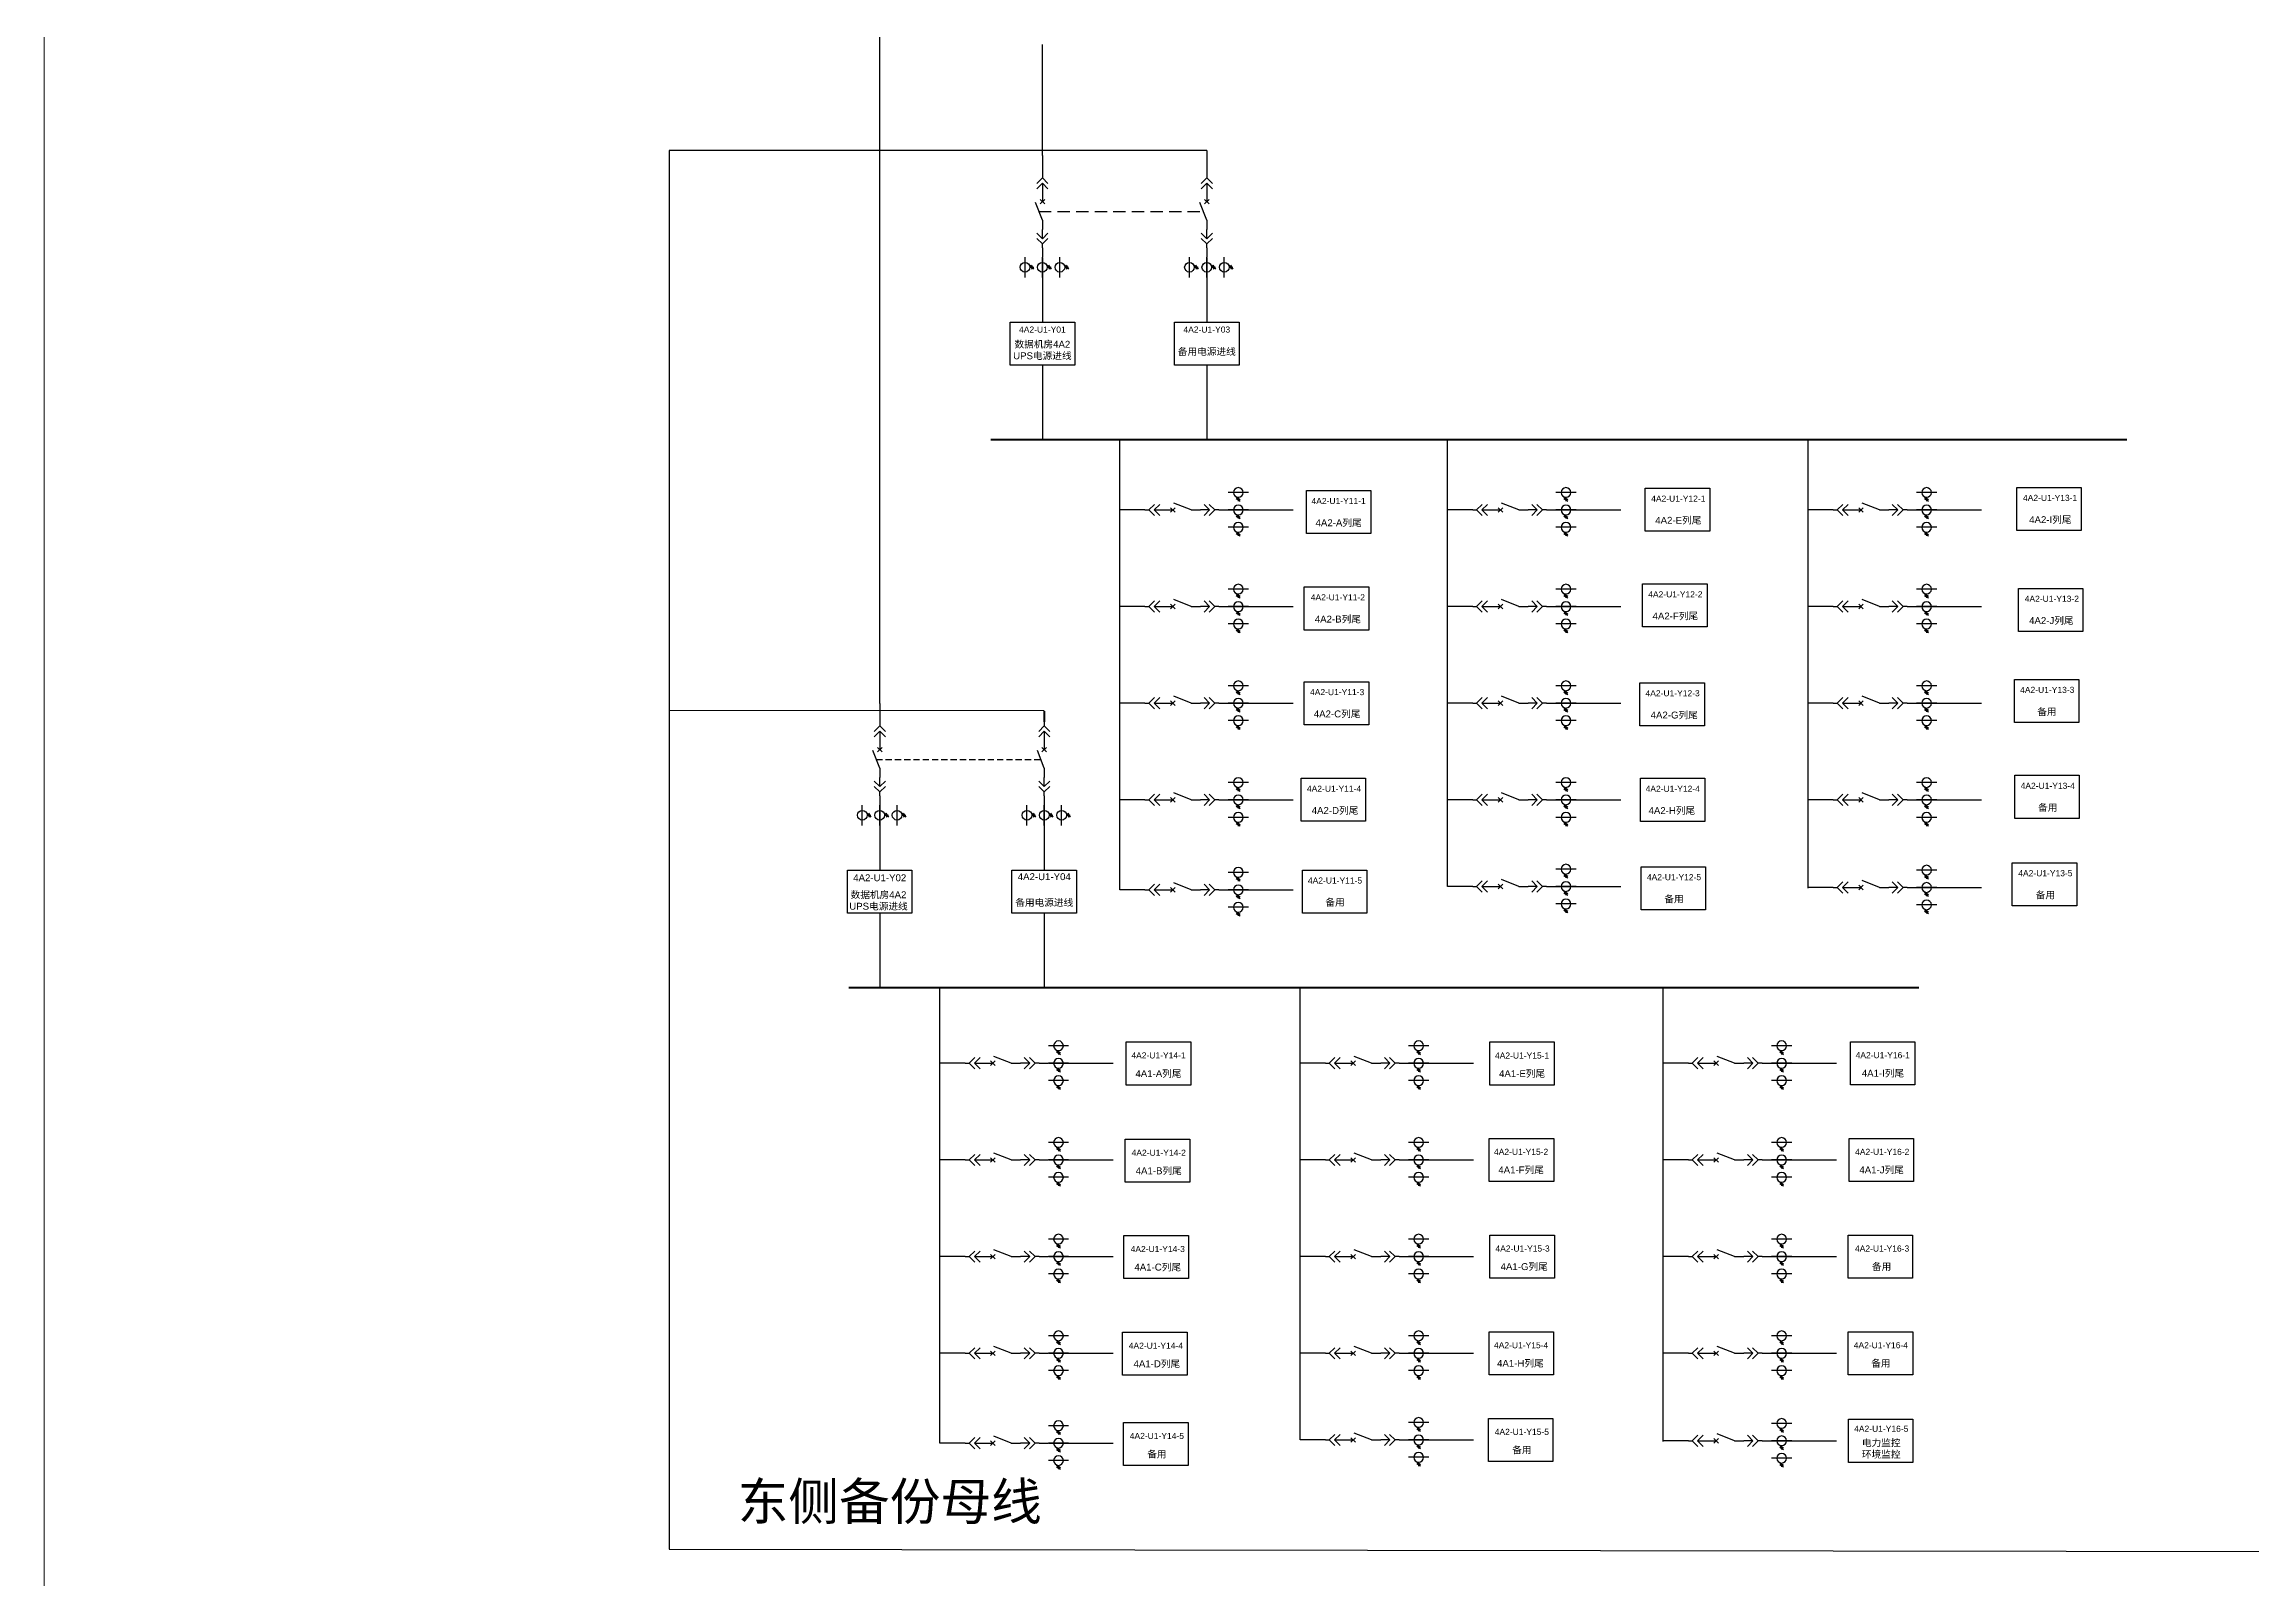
# Model space of a CAD drawing. Header units: millimetres. Extents: x 32 to 388, y 15 to 386.
# Drawn here: x 32.1 to 210.3, y 110.9 to 234.8 of the extents above; entities that cross this region are included whole.
import ezdxf

# ---------------------------------------------------------------- set-up
doc = ezdxf.new("R2010")
doc.units = ezdxf.units.MM
doc.linetypes.add('DASHED', pattern=[0.75, 0.5, -0.25])
doc.linetypes.add('HIDDEN', pattern=[0.375, 0.25, -0.125])
doc.styles.get("Standard").update_dxf_attribs({"font": 'arial.ttf'})

# ---------------------------------------------------------------- blocks, each defined once
blk = doc.blocks.new('DYDQAA05')
at = {"color": 0}
blk.add_lwpolyline([(0, 0), (0, -7)], dxfattribs=at)
blk = doc.blocks.new('DYDQAA03')
at = {"color": 0}
for points in [[(0, 0), (0, -1.5)], [(-2.12, -3.62), (0, -1.5)], [(-2.12, -5.62), (0, -3.5)], [(2.12, -3.62), (0, -1.5)], [(2.12, -5.62), (0, -3.5)], [(0, -3.5), (0, -7)]]:
    blk.add_lwpolyline(points, dxfattribs=at)
blk = doc.blocks.new('DYDQAA09')
at = {"color": 0}
blk.add_lwpolyline([(0, 0), (0, -3.5)], dxfattribs=at)
blk.add_lwpolyline([(0, 0), (0, -3.5)], dxfattribs=at)
blk.add_lwpolyline([(0, 0), (0, -3.5)], dxfattribs=at)
blk.add_lwpolyline([(0, 0), (0, -3.5)], dxfattribs=at)
blk.add_lwpolyline([(0, 0), (0, -3.5)], dxfattribs=at)
blk.add_lwpolyline([(0, 0), (0, -3.5)], dxfattribs=at)
blk.add_lwpolyline([(0, 0), (0, -3.5)], dxfattribs=at)
blk.add_lwpolyline([(0, 0), (0, -3.5)], dxfattribs=at)
blk.add_lwpolyline([(0, 0), (0, -3.5)], dxfattribs=at)
blk = doc.blocks.new('DYDQ0201')
at = {"color": 0}
for points in [[(0.86, -0.86), (-0.86, 0.86)], [(-0.86, -0.86), (0.86, 0.86)], [(0, -7), (-2.61, -0.37)]]:
    blk.add_lwpolyline(points, dxfattribs=at)
blk = doc.blocks.new('DYDQAA04')
at = {"color": 0}
for points in [[(0, -3.5), (0, 0)], [(-2.12, -1.38), (0, -3.5)], [(-2.12, -3.38), (0, -5.5)], [(2.12, -1.38), (0, -3.5)], [(2.12, -3.38), (0, -5.5)], [(0, -7), (0, -5.5)]]:
    blk.add_lwpolyline(points, dxfattribs=at)
blk = doc.blocks.new('A$C03DD39B5')
for p, q in [((417, 475), (283, 392)), ((417, 422), (283, 339)), ((350, 333), (350, 467))]:
    blk.add_line(p, q)
blk.add_lwpolyline([(700, 167), (0, 167)])
blk.add_circle((350, 167), 167)

msp = doc.modelspace()

# ---------------------------------------------------------------- linework, layer by layer
for p, q in [((99.5, 181.57, 1312.9), (99.5, 240.62, 2483.89)), ((112.63, 225.77, 1457.28), (112.63, 234.73, 2840.56)), ((112.63, 217.53, 3658.51), (112.63, 215.89, 3658.51)), ((112.63, 215.89, 3658.51), (112.63, 212.33, 3658.51)), ((112.63, 208.85, 3658.51), (112.63, 202.87, 4130.06)), ((118.88, 189.39, 2262.85), (118.88, 202.87, 4130.06)), ((145.33, 189.39, 2262.85), (145.33, 202.87, 4130.06)), ((174.44, 189.39, 2262.85), (174.44, 202.87, 4130.06)), ((120.91, 197.18, 879.57), (118.88, 197.18, 1571.21)), ((127.66, 197.18, 3080.79), (129.3, 197.18, 3080.79)), ((129.3, 197.18, 3080.79), (132.87, 197.18, 3080.79)), ((147.36, 197.18, 879.57), (145.33, 197.18, 1571.21)), ((154.11, 197.18, 3080.79), (155.75, 197.18, 3080.79)), ((155.75, 197.18, 3080.79), (159.32, 197.18, 3080.79)), ((176.47, 197.18, 879.57), (174.44, 197.18, 1571.21)), ((183.22, 197.18, 3080.79), (184.86, 197.18, 3080.79)), ((184.86, 197.18, 3080.79), (188.43, 197.18, 3080.79)), ((120.91, 189.39, 2262.85), (118.88, 189.39, 2262.85)), ((118.88, 181.59, 2954.49), (118.88, 189.39, 2262.85)), ((127.66, 189.39, 4464.07), (129.3, 189.39, 4464.07)), ((129.3, 189.39, 4464.07), (132.87, 189.39, 4464.07)), ((147.36, 189.39, 2262.85), (145.33, 189.39, 2262.85)), ((145.33, 181.59, 2954.49), (145.33, 189.39, 2262.85)), ((154.11, 189.39, 4464.07), (155.75, 189.39, 4464.07)), ((155.75, 189.39, 4464.07), (159.32, 189.39, 4464.07)), ((176.47, 189.39, 2262.85), (174.44, 189.39, 2262.85)), ((174.44, 181.59, 2954.49), (174.44, 189.39, 2262.85)), ((183.22, 189.39, 4464.07), (184.86, 189.39, 4464.07)), ((184.86, 189.39, 4464.07), (188.43, 189.39, 4464.07)), ((120.91, 181.59, 2954.49), (118.88, 181.59, 2954.49)), ((118.88, 166.53, 3646.13), (118.88, 181.59, 2954.49)), ((127.66, 181.59, 5155.71), (129.3, 181.59, 5155.71)), ((129.3, 181.59, 5155.71), (132.87, 181.59, 5155.71)), ((147.36, 181.59, 2954.49), (145.33, 181.59, 2954.49)), ((145.33, 166.81, 3646.13), (145.33, 181.59, 2954.49)), ((154.11, 181.59, 5155.71), (155.75, 181.59, 5155.71)), ((155.75, 181.59, 5155.71), (159.32, 181.59, 5155.71)), ((176.47, 181.59, 2954.49), (174.44, 181.59, 2954.49)), ((174.44, 166.66, 3646.13), (174.44, 181.59, 2954.49)), ((183.22, 181.59, 5155.71), (184.86, 181.59, 5155.71)), ((184.86, 181.59, 5155.71), (188.43, 181.59, 5155.71)), ((99.5, 173.33, 3514.12), (99.5, 171.69, 3514.12)), ((120.91, 173.79, 3646.13), (118.88, 173.79, 3646.13)), ((127.66, 173.79, 5847.35), (129.3, 173.79, 5847.35)), ((129.3, 173.79, 5847.35), (132.87, 173.79, 5847.35)), ((147.36, 173.79, 3646.13), (145.33, 173.79, 3646.13)), ((154.11, 173.79, 5847.35), (155.75, 173.79, 5847.35)), ((155.75, 173.79, 5847.35), (159.32, 173.79, 5847.35)), ((176.47, 173.79, 3646.13), (174.44, 173.79, 3646.13)), ((183.22, 173.79, 5847.35), (184.86, 173.79, 5847.35)), ((184.86, 173.79, 5847.35), (188.43, 173.79, 5847.35)), ((99.5, 171.69, 3514.12), (99.5, 168.12, 3514.12)), ((120.91, 166.53, 3646.13), (118.88, 166.53, 3646.13)), ((127.66, 166.53, 5847.35), (129.3, 166.53, 5847.35)), ((129.3, 166.53, 5847.35), (132.87, 166.53, 5847.35)), ((147.36, 166.8, 3646.13), (145.33, 166.8, 3646.13)), ((154.11, 166.8, 5847.35), (155.75, 166.8, 5847.35)), ((155.75, 166.8, 5847.35), (159.32, 166.8, 5847.35)), ((176.47, 166.72, 3646.13), (174.44, 166.72, 3646.13)), ((183.22, 166.72, 5847.35), (184.86, 166.72, 5847.35)), ((184.86, 166.72, 5847.35), (188.43, 166.72, 5847.35)), ((99.5, 164.64, 3514.12), (99.5, 158.66, 3985.67)), ((104.36, 144.74, 2594.52), (104.36, 158.66, 3985.67)), ((133.44, 144.74, 2594.52), (133.44, 158.66, 3985.67)), ((162.74, 144.74, 2594.52), (162.74, 158.66, 3985.67)), ((106.4, 152.54, 1211.24), (104.36, 152.54, 1902.88)), ((113.15, 152.54, 3412.46), (114.79, 152.54, 3412.46)), ((114.79, 152.54, 3412.46), (118.35, 152.54, 3412.46)), ((135.47, 152.54, 1211.24), (133.44, 152.54, 1902.88)), ((142.22, 152.54, 3412.46), (143.86, 152.54, 3412.46)), ((143.86, 152.54, 3412.46), (147.43, 152.54, 3412.46)), ((164.77, 152.54, 1211.24), (162.74, 152.54, 1902.88)), ((171.52, 152.54, 3412.46), (173.16, 152.54, 3412.46)), ((173.16, 152.54, 3412.46), (176.73, 152.54, 3412.46)), ((106.4, 144.74, 2594.52), (104.36, 144.74, 2594.52)), ((104.36, 136.94, 3286.16), (104.36, 144.74, 2594.52)), ((113.15, 144.74, 4795.74), (114.79, 144.74, 4795.74)), ((114.79, 144.74, 4795.74), (118.35, 144.74, 4795.74)), ((135.47, 144.74, 2594.52), (133.44, 144.74, 2594.52)), ((133.44, 136.94, 3286.16), (133.44, 144.74, 2594.52)), ((142.22, 144.74, 4795.74), (143.86, 144.74, 4795.74)), ((143.86, 144.74, 4795.74), (147.43, 144.74, 4795.74)), ((164.77, 144.74, 2594.52), (162.74, 144.74, 2594.52)), ((162.74, 136.94, 3286.16), (162.74, 144.74, 2594.52)), ((171.52, 144.74, 4795.74), (173.16, 144.74, 4795.74)), ((173.16, 144.74, 4795.74), (176.73, 144.74, 4795.74)), ((106.4, 136.94, 3286.16), (104.36, 136.94, 3286.16)), ((104.36, 121.89, 3977.8), (104.36, 136.94, 3286.16)), ((113.15, 136.94, 5487.38), (114.79, 136.94, 5487.38)), ((114.79, 136.94, 5487.38), (118.35, 136.94, 5487.38)), ((135.47, 136.94, 3286.16), (133.44, 136.94, 3286.16)), ((133.44, 122.17, 3977.8), (133.44, 136.94, 3286.16)), ((142.22, 136.94, 5487.38), (143.86, 136.94, 5487.38)), ((143.86, 136.94, 5487.38), (147.43, 136.94, 5487.38)), ((164.77, 136.94, 3286.16), (162.74, 136.94, 3286.16)), ((162.74, 122.02, 3977.8), (162.74, 136.94, 3286.16)), ((171.52, 136.94, 5487.38), (173.16, 136.94, 5487.38)), ((173.16, 136.94, 5487.38), (176.73, 136.94, 5487.38)), ((106.4, 129.14, 3977.8), (104.36, 129.14, 3977.8)), ((113.15, 129.14, 6179.02), (114.79, 129.14, 6179.02)), ((114.79, 129.14, 6179.02), (118.35, 129.14, 6179.02)), ((135.47, 129.14, 3977.8), (133.44, 129.14, 3977.8)), ((142.22, 129.14, 6179.02), (143.86, 129.14, 6179.02)), ((143.86, 129.14, 6179.02), (147.43, 129.14, 6179.02)), ((164.77, 129.14, 3977.8), (162.74, 129.14, 3977.8)), ((171.52, 129.14, 6179.02), (173.16, 129.14, 6179.02)), ((173.16, 129.14, 6179.02), (176.73, 129.14, 6179.02)), ((106.4, 121.89, 3977.8), (104.36, 121.89, 3977.8)), ((113.15, 121.89, 6179.02), (114.79, 121.89, 6179.02)), ((114.79, 121.89, 6179.02), (118.35, 121.89, 6179.02)), ((135.47, 122.15, 3977.8), (133.44, 122.15, 3977.8)), ((142.22, 122.15, 6179.02), (143.86, 122.15, 6179.02)), ((143.86, 122.15, 6179.02), (147.43, 122.15, 6179.02)), ((164.77, 122.08, 3977.8), (162.74, 122.08, 3977.8)), ((171.52, 122.08, 6179.02), (173.16, 122.08, 6179.02)), ((173.16, 122.08, 6179.02), (176.73, 122.08, 6179.02))]:
    msp.add_line(p, q)
at = {"color": 3, "lineweight": 30}
for p, q in [((125.9, 226.17, 11256.94), (82.51, 226.17, 11256.94)), ((82.51, 226.17, 11256.94), (82.51, 113.33, 9417.85)), ((112.78, 180.96, 11469.23), (82.51, 181.01, 10520.79)), ((82.51, 113.33, 9417.85), (215.92, 113.14, 7815.88))]:
    msp.add_line(p, q, dxfattribs=at)
at = {"color": 5}
for p, q in [((125.9, 226.17, -587.18), (125.9, 224.28, 1457.28)), ((125.9, 217.53, 3658.51), (125.9, 215.89, 3658.51)), ((125.9, 215.89, 3658.51), (125.9, 212.33, 3658.51)), ((125.9, 208.85, 3658.51), (125.9, 202.87, 4130.06)), ((112.78, 173.33, 5118.52), (112.78, 171.69, 5118.52)), ((112.78, 171.69, 5118.52), (112.78, 168.12, 5118.52)), ((112.78, 164.64, 5118.52), (112.78, 158.66, 5590.06))]:
    msp.add_line(p, q, dxfattribs=at)
at = {"linetype": 'DASHED', "ltscale": 2}
msp.add_line((112.35, 221.26, 1457.28), (125.64, 221.26, 1457.28), dxfattribs=at)
at = {"color": 1, "lineweight": 40}
for p, q in [((108.48, 202.87, 4130.06), (200.16, 202.87, 4130.06)), ((97, 158.66, 3985.67), (183.37, 158.66, 3985.67))]:
    msp.add_line(p, q, dxfattribs=at)
at = {"color": 5, "lineweight": 40}
msp.add_line((112.78, 180.95, 181.19), (112.78, 180.08, 2917.29), dxfattribs=at)
at = {"linetype": 'HIDDEN', "ltscale": 2}
msp.add_line((99.22, 177.05, 2917.29), (112.5, 177.05, 2917.29), dxfattribs=at)
at = {"color": 1, "lineweight": 13, "ltscale": 0.001071}
msp.add_lwpolyline([(32.05, 385.72), (388.45, 385.72), (388.45, 15.35), (32.05, 15.35)], close=True, dxfattribs=at)
for points, elevation in [([(110.03, 212.33), (115.24, 212.33), (115.24, 208.85), (110.03, 208.85)], 3658.51), ([(133.94, 198.74), (139.15, 198.74), (139.15, 195.27), (133.94, 195.27)], 4916.51), ([(161.29, 198.94), (166.5, 198.94), (166.5, 195.46), (161.29, 195.46)], 2954.49), ([(191.28, 198.99), (196.49, 198.99), (196.49, 195.52), (191.28, 195.52)], 2954.49), ([(133.76, 190.97), (138.97, 190.97), (138.97, 187.49), (133.76, 187.49)], 4916.51), ([(161.07, 191.22), (166.28, 191.22), (166.28, 187.74), (161.07, 187.74)], 2954.49), ([(191.41, 190.85), (196.62, 190.85), (196.62, 187.38), (191.41, 187.38)], 2954.49), ([(133.77, 183.32), (138.98, 183.32), (138.98, 179.84), (133.77, 179.84)], 2954.49), ([(160.85, 183.23), (166.06, 183.23), (166.06, 179.76), (160.85, 179.76)], 2954.49), ([(191.09, 183.51), (196.3, 183.51), (196.3, 180.03), (191.09, 180.03)], 2954.49), ([(133.51, 175.53), (138.72, 175.53), (138.72, 172.06), (133.51, 172.06)], 2954.49), ([(160.9, 175.53), (166.11, 175.53), (166.11, 172.05), (160.9, 172.05)], 4916.51), ([(191.11, 175.77), (196.32, 175.77), (196.32, 172.29), (191.11, 172.29)], 2954.49), ([(96.89, 168.12), (102.1, 168.12), (102.1, 164.64), (96.89, 164.64)], 3514.12), ([(133.62, 168.12), (138.83, 168.12), (138.83, 164.65), (133.62, 164.65)], 2954.49), ([(160.95, 168.4), (166.16, 168.4), (166.16, 164.92), (160.95, 164.92)], 2954.49), ([(190.91, 168.72), (196.12, 168.72), (196.12, 165.24), (190.91, 165.24)], 2954.49), ([(119.39, 154.26), (124.6, 154.26), (124.6, 150.78), (119.39, 150.78)], 3166.78), ([(148.74, 154.26), (153.95, 154.26), (153.95, 150.78), (148.74, 150.78)], 3166.78), ([(177.85, 154.28), (183.06, 154.28), (183.06, 150.8), (177.85, 150.8)], 3412.46), ([(119.32, 146.42), (124.53, 146.42), (124.53, 142.94), (119.32, 142.94)], 3166.78), ([(148.69, 146.48), (153.9, 146.48), (153.9, 143.01), (148.69, 143.01)], 4795.74), ([(177.74, 146.48), (182.95, 146.48), (182.95, 143.01), (177.74, 143.01)], 4795.74), ([(119.21, 138.65), (124.42, 138.65), (124.42, 135.17), (119.21, 135.17)], 3166.78), ([(148.75, 138.68), (153.96, 138.68), (153.96, 135.21), (148.75, 135.21)], 5487.38), ([(177.66, 138.68), (182.87, 138.68), (182.87, 135.21), (177.66, 135.21)], 5487.38), ([(119.1, 130.84), (124.31, 130.84), (124.31, 127.37), (119.1, 127.37)], 3166.78), ([(148.68, 130.88), (153.89, 130.88), (153.89, 127.41), (148.68, 127.41)], 6179.02), ([(177.67, 130.88), (182.88, 130.88), (182.88, 127.41), (177.67, 127.41)], 6179.02), ([(119.18, 123.56), (124.39, 123.56), (124.39, 120.08), (119.18, 120.08)], 3166.78), ([(148.63, 123.89), (153.84, 123.89), (153.84, 120.42), (148.63, 120.42)], 6179.02), ([(177.69, 123.82), (182.89, 123.82), (182.89, 120.34), (177.69, 120.34)], 6179.02)]:
    msp.add_lwpolyline(points, close=True, dxfattribs=dict(elevation=elevation))
at = {"color": 5}
for points, elevation in [([(123.3, 212.33), (128.51, 212.33), (128.51, 208.85), (123.3, 208.85)], 3658.51), ([(110.17, 168.12), (115.38, 168.12), (115.38, 164.64), (110.17, 164.64)], 5118.52)]:
    msp.add_lwpolyline(points, close=True, dxfattribs=dict(at, elevation=elevation))

# ---------------------------------------------------------------- block references
at = {"xscale": 0.2128962921302706, "yscale": 0.2128962921302706, "zscale": 0.2128962921302706}
for name, p in [('DYDQAA05', (112.63, 225.77, 1457.28)), ('DYDQAA03', (112.63, 224.28, 1457.28)), ('DYDQAA09', (112.63, 222.79, 1457.28)), ('DYDQ0201', (112.63, 222.05, 1457.28)), ('DYDQAA04', (112.63, 219.81, 1457.28)), ('DYDQAA09', (112.63, 220.56, 1457.28)), ('DYDQAA09', (112.63, 218.32, 1457.28)), ('DYDQAA03', (99.5, 180.08, 1312.9)), ('DYDQAA05', (99.5, 181.57, 1312.9)), ('DYDQAA09', (99.5, 178.58, 1312.9)), ('DYDQ0201', (99.5, 177.84, 1312.9)), ('DYDQAA04', (99.5, 175.6, 1312.9)), ('DYDQAA09', (99.5, 176.35, 1312.9)), ('DYDQAA09', (99.5, 174.11, 1312.9))]:
    msp.add_blockref(name, p, dxfattribs=at)
at = {"color": 5, "xscale": 0.2128962921302706, "yscale": 0.2128962921302706, "zscale": 0.2128962921302706}
for name, p in [('DYDQAA03', (125.9, 224.28, 1457.28)), ('DYDQAA09', (125.9, 222.79, 1457.28)), ('DYDQ0201', (125.9, 222.05, 1457.28)), ('DYDQAA04', (125.9, 219.81, 1457.28)), ('DYDQAA09', (125.9, 220.56, 1457.28)), ('DYDQAA09', (125.9, 218.32, 1457.28)), ('DYDQAA03', (112.78, 180.08, 2917.29)), ('DYDQAA09', (112.78, 178.58, 2917.29)), ('DYDQ0201', (112.78, 177.84, 2917.29)), ('DYDQAA04', (112.78, 175.6, 2917.29)), ('DYDQAA09', (112.78, 176.35, 2917.29)), ('DYDQAA09', (112.78, 174.11, 2917.29))]:
    msp.add_blockref(name, p, dxfattribs=at)
at = {"linetype": 'Continuous', "yscale": 0.00233888397733859, "zscale": 0.00233888397733859}
for p, xscale, rotation in [((110.84, 217.58, 3658.51), 0.00233888397733859, 270), ((112.24, 217.58, 3658.51), 0.00233888397733859, 270), ((113.65, 217.58, 3658.51), 0.00233888397733859, 270), ((127.62, 198.98, 3080.79), -0.00233888397733859, 180), ((154.07, 198.98, 3080.79), -0.00233888397733859, 180), ((183.18, 198.98, 3080.79), -0.00233888397733859, 180), ((127.62, 197.57, 3080.79), -0.00233888397733859, 180), ((127.62, 196.17, 3080.79), -0.00233888397733859, 180), ((154.07, 197.57, 3080.79), -0.00233888397733859, 180), ((154.07, 196.17, 3080.79), -0.00233888397733859, 180), ((183.18, 197.57, 3080.79), -0.00233888397733859, 180), ((183.18, 196.17, 3080.79), -0.00233888397733859, 180), ((127.62, 191.18, 4464.07), -0.00233888397733859, 180), ((154.07, 191.18, 4464.07), -0.00233888397733859, 180), ((183.18, 191.18, 4464.07), -0.00233888397733859, 180), ((127.62, 189.77, 4464.07), -0.00233888397733859, 180), ((154.07, 189.77, 4464.07), -0.00233888397733859, 180), ((183.18, 189.77, 4464.07), -0.00233888397733859, 180), ((127.62, 188.37, 4464.07), -0.00233888397733859, 180), ((154.07, 188.37, 4464.07), -0.00233888397733859, 180), ((183.18, 188.37, 4464.07), -0.00233888397733859, 180), ((127.62, 183.38, 5155.71), -0.00233888397733859, 180), ((127.62, 181.98, 5155.71), -0.00233888397733859, 180), ((154.07, 183.38, 5155.71), -0.00233888397733859, 180), ((154.07, 181.98, 5155.71), -0.00233888397733859, 180), ((183.18, 183.38, 5155.71), -0.00233888397733859, 180), ((183.18, 181.98, 5155.71), -0.00233888397733859, 180), ((127.62, 180.57, 5155.71), -0.00233888397733859, 180), ((154.07, 180.57, 5155.71), -0.00233888397733859, 180), ((183.18, 180.57, 5155.71), -0.00233888397733859, 180), ((127.62, 175.58, 5847.35), -0.00233888397733859, 180), ((154.07, 175.58, 5847.35), -0.00233888397733859, 180), ((183.18, 175.58, 5847.35), -0.00233888397733859, 180), ((97.7, 173.37, 3514.12), 0.00233888397733859, 270), ((99.11, 173.37, 3514.12), 0.00233888397733859, 270), ((100.51, 173.37, 3514.12), 0.00233888397733859, 270), ((127.62, 174.18, 5847.35), -0.00233888397733859, 180), ((154.07, 174.18, 5847.35), -0.00233888397733859, 180), ((183.18, 174.18, 5847.35), -0.00233888397733859, 180), ((127.62, 172.77, 5847.35), -0.00233888397733859, 180), ((154.07, 172.77, 5847.35), -0.00233888397733859, 180), ((183.18, 172.77, 5847.35), -0.00233888397733859, 180), ((127.62, 168.33, 5847.35), -0.00233888397733859, 180), ((154.07, 168.59, 5847.35), -0.00233888397733859, 180), ((183.18, 168.51, 5847.35), -0.00233888397733859, 180), ((127.62, 166.92, 5847.35), -0.00233888397733859, 180), ((154.07, 167.19, 5847.35), -0.00233888397733859, 180), ((154.07, 165.78, 5847.35), -0.00233888397733859, 180), ((183.18, 167.11, 5847.35), -0.00233888397733859, 180), ((127.62, 165.52, 5847.35), -0.00233888397733859, 180), ((183.18, 165.71, 5847.35), -0.00233888397733859, 180), ((113.11, 154.34, 3412.46), -0.00233888397733859, 180), ((142.18, 154.34, 3412.46), -0.00233888397733859, 180), ((171.48, 154.34, 3412.46), -0.00233888397733859, 180), ((113.11, 152.93, 3412.46), -0.00233888397733859, 180), ((113.11, 151.53, 3412.46), -0.00233888397733859, 180), ((142.18, 152.93, 3412.46), -0.00233888397733859, 180), ((142.18, 151.53, 3412.46), -0.00233888397733859, 180), ((171.48, 152.93, 3412.46), -0.00233888397733859, 180), ((171.48, 151.53, 3412.46), -0.00233888397733859, 180), ((113.11, 146.54, 4795.74), -0.00233888397733859, 180), ((142.18, 146.54, 4795.74), -0.00233888397733859, 180), ((171.48, 146.54, 4795.74), -0.00233888397733859, 180), ((113.11, 145.13, 4795.74), -0.00233888397733859, 180), ((142.18, 145.13, 4795.74), -0.00233888397733859, 180), ((171.48, 145.13, 4795.74), -0.00233888397733859, 180), ((113.11, 143.73, 4795.74), -0.00233888397733859, 180), ((142.18, 143.73, 4795.74), -0.00233888397733859, 180), ((171.48, 143.73, 4795.74), -0.00233888397733859, 180), ((113.11, 138.74, 5487.38), -0.00233888397733859, 180), ((113.11, 137.33, 5487.38), -0.00233888397733859, 180), ((142.18, 138.74, 5487.38), -0.00233888397733859, 180), ((142.18, 137.33, 5487.38), -0.00233888397733859, 180), ((171.48, 138.74, 5487.38), -0.00233888397733859, 180), ((171.48, 137.33, 5487.38), -0.00233888397733859, 180), ((113.11, 135.93, 5487.38), -0.00233888397733859, 180), ((142.18, 135.93, 5487.38), -0.00233888397733859, 180), ((171.48, 135.93, 5487.38), -0.00233888397733859, 180), ((113.11, 130.94, 6179.02), -0.00233888397733859, 180), ((142.18, 130.94, 6179.02), -0.00233888397733859, 180), ((171.48, 130.94, 6179.02), -0.00233888397733859, 180), ((113.11, 129.53, 6179.02), -0.00233888397733859, 180), ((142.18, 129.53, 6179.02), -0.00233888397733859, 180), ((171.48, 129.53, 6179.02), -0.00233888397733859, 180), ((113.11, 128.13, 6179.02), -0.00233888397733859, 180), ((142.18, 128.13, 6179.02), -0.00233888397733859, 180), ((171.48, 128.13, 6179.02), -0.00233888397733859, 180), ((113.11, 123.69, 6179.02), -0.00233888397733859, 180), ((142.18, 123.95, 6179.02), -0.00233888397733859, 180), ((171.48, 123.87, 6179.02), -0.00233888397733859, 180), ((113.11, 122.28, 6179.02), -0.00233888397733859, 180), ((142.18, 122.54, 6179.02), -0.00233888397733859, 180), ((171.48, 122.47, 6179.02), -0.00233888397733859, 180), ((113.11, 120.88, 6179.02), -0.00233888397733859, 180), ((142.18, 121.14, 6179.02), -0.00233888397733859, 180), ((171.48, 121.07, 6179.02), -0.00233888397733859, 180)]:
    msp.add_blockref('A$C03DD39B5', p, dxfattribs=dict(at, xscale=xscale, rotation=rotation))
at = {"color": 5, "linetype": 'Continuous', "xscale": 0.00233888397733859, "yscale": 0.00233888397733859, "zscale": 0.00233888397733859, "rotation": 270}
for p in [(124.11, 217.58, 3658.51), (125.51, 217.58, 3658.51), (126.92, 217.58, 3658.51), (110.99, 173.37, 5118.52), (112.39, 173.37, 5118.52), (113.79, 173.37, 5118.52)]:
    msp.add_blockref('A$C03DD39B5', p, dxfattribs=at)
at = {"xscale": -0.2128962921302706, "yscale": 0.2128962921302706, "zscale": 0.2128962921302706, "rotation": 90}
for name, p in [('DYDQAA03', (120.91, 197.18, 879.57)), ('DYDQAA09', (122.4, 197.18, 879.57)), ('DYDQ0201', (123.15, 197.18, 879.57)), ('DYDQAA09', (124.64, 197.18, 879.57)), ('DYDQAA04', (125.38, 197.18, 879.57)), ('DYDQAA09', (126.87, 197.18, 879.57)), ('DYDQAA03', (147.36, 197.18, 879.57)), ('DYDQAA09', (148.85, 197.18, 879.57)), ('DYDQ0201', (149.6, 197.18, 879.57)), ('DYDQAA09', (151.09, 197.18, 879.57)), ('DYDQAA04', (151.83, 197.18, 879.57)), ('DYDQAA09', (153.32, 197.18, 879.57)), ('DYDQAA03', (176.47, 197.18, 879.57)), ('DYDQAA09', (177.96, 197.18, 879.57)), ('DYDQ0201', (178.71, 197.18, 879.57)), ('DYDQAA09', (180.2, 197.18, 879.57)), ('DYDQAA04', (180.94, 197.18, 879.57)), ('DYDQAA09', (182.43, 197.18, 879.57)), ('DYDQAA03', (120.91, 189.39, 2262.85)), ('DYDQAA09', (122.4, 189.39, 2262.85)), ('DYDQ0201', (123.15, 189.39, 2262.85)), ('DYDQAA09', (124.64, 189.39, 2262.85)), ('DYDQAA04', (125.38, 189.39, 2262.85)), ('DYDQAA09', (126.87, 189.39, 2262.85)), ('DYDQAA03', (147.36, 189.39, 2262.85)), ('DYDQAA09', (148.85, 189.39, 2262.85)), ('DYDQ0201', (149.6, 189.39, 2262.85)), ('DYDQAA09', (151.09, 189.39, 2262.85)), ('DYDQAA04', (151.83, 189.39, 2262.85)), ('DYDQAA09', (153.32, 189.39, 2262.85)), ('DYDQAA03', (176.47, 189.39, 2262.85)), ('DYDQAA09', (177.96, 189.39, 2262.85)), ('DYDQ0201', (178.71, 189.39, 2262.85)), ('DYDQAA09', (180.2, 189.39, 2262.85)), ('DYDQAA04', (180.94, 189.39, 2262.85)), ('DYDQAA09', (182.43, 189.39, 2262.85)), ('DYDQAA03', (120.91, 181.59, 2954.49)), ('DYDQ0201', (123.15, 181.59, 2954.49)), ('DYDQAA04', (125.38, 181.59, 2954.49)), ('DYDQAA03', (147.36, 181.59, 2954.49)), ('DYDQ0201', (149.6, 181.59, 2954.49)), ('DYDQAA04', (151.83, 181.59, 2954.49)), ('DYDQAA03', (176.47, 181.59, 2954.49)), ('DYDQ0201', (178.71, 181.59, 2954.49)), ('DYDQAA04', (180.94, 181.59, 2954.49)), ('DYDQAA09', (122.4, 181.59, 2954.49)), ('DYDQAA09', (124.64, 181.59, 2954.49)), ('DYDQAA09', (126.87, 181.59, 2954.49)), ('DYDQAA09', (148.85, 181.59, 2954.49)), ('DYDQAA09', (151.09, 181.59, 2954.49)), ('DYDQAA09', (153.32, 181.59, 2954.49)), ('DYDQAA09', (177.96, 181.59, 2954.49)), ('DYDQAA09', (180.2, 181.59, 2954.49)), ('DYDQAA09', (182.43, 181.59, 2954.49)), ('DYDQAA03', (120.91, 173.79, 3646.13)), ('DYDQAA09', (122.4, 173.79, 3646.13)), ('DYDQ0201', (123.15, 173.79, 3646.13)), ('DYDQAA09', (124.64, 173.79, 3646.13)), ('DYDQAA04', (125.38, 173.79, 3646.13)), ('DYDQAA09', (126.87, 173.79, 3646.13)), ('DYDQAA03', (147.36, 173.79, 3646.13)), ('DYDQAA09', (148.85, 173.79, 3646.13)), ('DYDQ0201', (149.6, 173.79, 3646.13)), ('DYDQAA09', (151.09, 173.79, 3646.13)), ('DYDQAA04', (151.83, 173.79, 3646.13)), ('DYDQAA09', (153.32, 173.79, 3646.13)), ('DYDQAA03', (176.47, 173.79, 3646.13)), ('DYDQAA09', (177.96, 173.79, 3646.13)), ('DYDQ0201', (178.71, 173.79, 3646.13)), ('DYDQAA09', (180.2, 173.79, 3646.13)), ('DYDQAA04', (180.94, 173.79, 3646.13)), ('DYDQAA09', (182.43, 173.79, 3646.13)), ('DYDQAA03', (120.91, 166.53, 3646.13)), ('DYDQAA09', (122.4, 166.53, 3646.13)), ('DYDQ0201', (123.15, 166.53, 3646.13)), ('DYDQAA09', (124.64, 166.53, 3646.13)), ('DYDQAA04', (125.38, 166.53, 3646.13)), ('DYDQAA09', (126.87, 166.53, 3646.13)), ('DYDQAA03', (147.36, 166.8, 3646.13)), ('DYDQAA09', (148.85, 166.8, 3646.13)), ('DYDQ0201', (149.6, 166.8, 3646.13)), ('DYDQAA09', (151.09, 166.8, 3646.13)), ('DYDQAA04', (151.83, 166.8, 3646.13)), ('DYDQAA09', (153.32, 166.8, 3646.13)), ('DYDQAA03', (176.47, 166.72, 3646.13)), ('DYDQAA09', (177.96, 166.72, 3646.13)), ('DYDQ0201', (178.71, 166.72, 3646.13)), ('DYDQAA09', (180.2, 166.72, 3646.13)), ('DYDQAA04', (180.94, 166.72, 3646.13)), ('DYDQAA09', (182.43, 166.72, 3646.13)), ('DYDQAA03', (106.4, 152.54, 1211.24)), ('DYDQAA09', (107.89, 152.54, 1211.24)), ('DYDQ0201', (108.63, 152.54, 1211.24)), ('DYDQAA09', (110.12, 152.54, 1211.24)), ('DYDQAA04', (110.87, 152.54, 1211.24)), ('DYDQAA09', (112.36, 152.54, 1211.24)), ('DYDQAA03', (135.47, 152.54, 1211.24)), ('DYDQAA09', (136.96, 152.54, 1211.24)), ('DYDQ0201', (137.71, 152.54, 1211.24)), ('DYDQAA09', (139.2, 152.54, 1211.24)), ('DYDQAA04', (139.94, 152.54, 1211.24)), ('DYDQAA09', (141.44, 152.54, 1211.24)), ('DYDQAA03', (164.77, 152.54, 1211.24)), ('DYDQAA09', (166.26, 152.54, 1211.24)), ('DYDQ0201', (167.01, 152.54, 1211.24)), ('DYDQAA09', (168.5, 152.54, 1211.24)), ('DYDQAA04', (169.24, 152.54, 1211.24)), ('DYDQAA09', (170.73, 152.54, 1211.24)), ('DYDQAA03', (106.4, 144.74, 2594.52)), ('DYDQAA09', (107.89, 144.74, 2594.52)), ('DYDQ0201', (108.63, 144.74, 2594.52)), ('DYDQAA09', (110.12, 144.74, 2594.52)), ('DYDQAA04', (110.87, 144.74, 2594.52)), ('DYDQAA09', (112.36, 144.74, 2594.52)), ('DYDQAA03', (135.47, 144.74, 2594.52)), ('DYDQAA09', (136.96, 144.74, 2594.52)), ('DYDQ0201', (137.71, 144.74, 2594.52)), ('DYDQAA09', (139.2, 144.74, 2594.52)), ('DYDQAA04', (139.94, 144.74, 2594.52)), ('DYDQAA09', (141.44, 144.74, 2594.52)), ('DYDQAA03', (164.77, 144.74, 2594.52)), ('DYDQAA09', (166.26, 144.74, 2594.52)), ('DYDQ0201', (167.01, 144.74, 2594.52)), ('DYDQAA09', (168.5, 144.74, 2594.52)), ('DYDQAA04', (169.24, 144.74, 2594.52)), ('DYDQAA09', (170.73, 144.74, 2594.52)), ('DYDQAA03', (106.4, 136.94, 3286.16)), ('DYDQ0201', (108.63, 136.94, 3286.16)), ('DYDQAA04', (110.87, 136.94, 3286.16)), ('DYDQAA03', (135.47, 136.94, 3286.16)), ('DYDQ0201', (137.71, 136.94, 3286.16)), ('DYDQAA04', (139.94, 136.94, 3286.16)), ('DYDQAA03', (164.77, 136.94, 3286.16)), ('DYDQ0201', (167.01, 136.94, 3286.16)), ('DYDQAA04', (169.24, 136.94, 3286.16)), ('DYDQAA09', (107.89, 136.94, 3286.16)), ('DYDQAA09', (110.12, 136.94, 3286.16)), ('DYDQAA09', (112.36, 136.94, 3286.16)), ('DYDQAA09', (136.96, 136.94, 3286.16)), ('DYDQAA09', (139.2, 136.94, 3286.16)), ('DYDQAA09', (141.44, 136.94, 3286.16)), ('DYDQAA09', (166.26, 136.94, 3286.16)), ('DYDQAA09', (168.5, 136.94, 3286.16)), ('DYDQAA09', (170.73, 136.94, 3286.16)), ('DYDQAA03', (106.4, 129.14, 3977.8)), ('DYDQAA09', (107.89, 129.14, 3977.8)), ('DYDQ0201', (108.63, 129.14, 3977.8)), ('DYDQAA09', (110.12, 129.14, 3977.8)), ('DYDQAA04', (110.87, 129.14, 3977.8)), ('DYDQAA09', (112.36, 129.14, 3977.8)), ('DYDQAA03', (135.47, 129.14, 3977.8)), ('DYDQAA09', (136.96, 129.14, 3977.8)), ('DYDQ0201', (137.71, 129.14, 3977.8)), ('DYDQAA09', (139.2, 129.14, 3977.8)), ('DYDQAA04', (139.94, 129.14, 3977.8)), ('DYDQAA09', (141.44, 129.14, 3977.8)), ('DYDQAA03', (164.77, 129.14, 3977.8)), ('DYDQAA09', (166.26, 129.14, 3977.8)), ('DYDQ0201', (167.01, 129.14, 3977.8)), ('DYDQAA09', (168.5, 129.14, 3977.8)), ('DYDQAA04', (169.24, 129.14, 3977.8)), ('DYDQAA09', (170.73, 129.14, 3977.8)), ('DYDQAA03', (106.4, 121.89, 3977.8)), ('DYDQAA09', (107.89, 121.89, 3977.8)), ('DYDQ0201', (108.63, 121.89, 3977.8)), ('DYDQAA09', (110.12, 121.89, 3977.8)), ('DYDQAA04', (110.87, 121.89, 3977.8)), ('DYDQAA09', (112.36, 121.89, 3977.8)), ('DYDQAA03', (135.47, 122.15, 3977.8)), ('DYDQAA09', (136.96, 122.15, 3977.8)), ('DYDQ0201', (137.71, 122.15, 3977.8)), ('DYDQAA09', (139.2, 122.15, 3977.8)), ('DYDQAA04', (139.94, 122.15, 3977.8)), ('DYDQAA09', (141.44, 122.15, 3977.8)), ('DYDQAA03', (164.77, 122.08, 3977.8)), ('DYDQAA09', (166.26, 122.08, 3977.8)), ('DYDQ0201', (167.01, 122.08, 3977.8)), ('DYDQAA09', (168.5, 122.08, 3977.8)), ('DYDQAA04', (169.24, 122.08, 3977.8)), ('DYDQAA09', (170.73, 122.08, 3977.8))]:
    msp.add_blockref(name, p, dxfattribs=at)

# ---------------------------------------------------------------- texts
at = {"width": 5.2091, "attachment_point": 5}
for s, insert, char_height in [('{\\fSimSun|b0|i0|c134|p2;\\H0.78125x;数据机房\\fArial|b0|i0|c0|p34;4A2 \\PUPS\\fSimSun|b0|i0|c134|p2;电源进线}', (112.63, 210.05, 3658.51), 0.7128), ('4A2-U1-Y01', (112.63, 211.73, 3658.51), 0.49), ('4A2-U1-Y11-1', (136.54, 197.9, 4916.51), 0.4901), ('4A2-U1-Y12-1', (163.96, 198.09, 2954.49), 0.4901), ('4A2-U1-Y13-1', (193.97, 198.15, 2954.49), 0.4901), ('{\\H0.78125x;4A2-A\\fSimSun|b0|i0|c134|p2;列尾}', (136.54, 196.11, 4916.51), 0.7128), ('{\\H0.78125x;4A2-E\\fSimSun|b0|i0|c134|p2;列尾}', (163.96, 196.31, 2954.49), 0.7128), ('{\\H0.78125x;4A2-I\\fSimSun|b0|i0|c134|p2;列尾}', (193.99, 196.36, 5029.41), 0.7128), ('4A2-U1-Y11-2', (136.48, 190.13, 6299.79), 0.4901), ('4A2-U1-Y12-2', (163.72, 190.37, 4337.77), 0.4901), ('{\\H0.78125x;4A2-F\\fSimSun|b0|i0|c134|p2;列尾}', (163.72, 188.59, 4337.77), 0.7128), ('4A2-U1-Y13-2', (194.11, 190.01, 4337.77), 0.4901), ('{\\H0.78125x;4A2-B\\fSimSun|b0|i0|c134|p2;列尾}', (136.48, 188.34, 6299.79), 0.7128), ('{\\H0.78125x;4A2-J\\fSimSun|b0|i0|c134|p2;列尾}', (194.07, 188.22, 5029.41), 0.7128), ('4A2-U1-Y11-3', (136.42, 182.48, 5029.41), 0.4901), ('4A2-U1-Y12-3', (163.5, 182.39, 5029.41), 0.4901), ('4A2-U1-Y13-3', (193.74, 182.66, 5029.41), 0.4901), ('{\\H0.78125x;4A2-C\\fSimSun|b0|i0|c134|p2;列尾}', (136.42, 180.69, 5029.41), 0.7128), ('{\\H0.78125x;4A2-G\\fSimSun|b0|i0|c134|p2;列尾}', (163.63, 180.6, 5029.41), 0.7128), ('{\\H0.78125x;备用\\P}', (193.71, 180.87, 5721.05), 0.7128), ('4A2-U1-Y11-4', (136.17, 174.69, 5721.05), 0.4901), ('4A2-U1-Y12-4', (163.51, 174.68, 7683.07), 0.4901), ('4A2-U1-Y13-4', (193.78, 174.92, 5721.05), 0.4901), ('{\\H0.78125x;4A2-D\\fSimSun|b0|i0|c134|p2;列尾}', (136.25, 172.9, 5029.41), 0.7128), ('{\\H0.78125x;4A2-H\\fSimSun|b0|i0|c134|p2;列尾}', (163.44, 172.89, 6991.43), 0.7128), ('{\\H0.78125x;备用\\P}', (193.78, 173.14, 5721.05), 0.7128), ('4A2-U1-Y02', (99.5, 167.5, 1311.88), 0.557), ('4A2-U1-Y11-5', (136.25, 167.28, 5721.05), 0.4901), ('4A2-U1-Y12-5', (163.61, 167.55, 5721.05), 0.4901), ('4A2-U1-Y13-5', (193.59, 167.87, 5721.05), 0.4901), ('{\\fSimSun|b0|i0|c134|p2;数据机房}4A2 \\PUPS{\\fSimSun|b0|i0|c134|p2;电源进线}', (99.4, 165.64, -1580.99), 0.5569), ('{\\H0.78125x;备用\\P}', (136.25, 165.49, 5721.05), 0.7128), ('{\\H0.78125x;备用\\P}', (163.61, 165.76, 5721.05), 0.7128), ('{\\H0.78125x;备用\\P}', (193.59, 166.08, 5721.05), 0.7128), ('4A2-U1-Y14-1', (122, 153.17, 3166.78), 0.4901), ('4A2-U1-Y15-1', (151.35, 153.16, 3166.78), 0.4901), ('4A2-U1-Y16-1', (180.46, 153.19, 3412.46), 0.4901), ('{\\H0.78125x;4A1-A\\fSimSun|b0|i0|c134|p2;列尾}', (122, 151.67, 3166.78), 0.7128), ('{\\H0.78125x;4A1-E\\fSimSun|b0|i0|c134|p2;列尾}', (151.35, 151.67, 3166.78), 0.7128), ('{\\H0.78125x;4A1-I\\fSimSun|b0|i0|c134|p2;列尾}', (180.48, 151.7, 5487.38), 0.7128), ('4A2-U1-Y14-2', (122.02, 145.32, 4550.06), 0.4901), ('4A2-U1-Y15-2', (151.27, 145.39, 6179.02), 0.4901), ('4A2-U1-Y16-2', (180.42, 145.39, 6179.02), 0.4901), ('{\\H0.78125x;4A1-B\\fSimSun|b0|i0|c134|p2;列尾}', (122.02, 143.83, 4550.06), 0.7128), ('{\\H0.78125x;4A1-F\\fSimSun|b0|i0|c134|p2;列尾}', (151.27, 143.9, 6179.02), 0.7128), ('{\\H0.78125x;4A1-J\\fSimSun|b0|i0|c134|p2;列尾}', (180.37, 143.9, 6870.66), 0.7128), ('4A2-U1-Y14-3', (121.94, 137.55, 5241.7), 0.4901), ('4A2-U1-Y15-3', (151.39, 137.59, 7562.3), 0.4901), ('4A2-U1-Y16-3', (180.41, 137.59, 7562.3), 0.4901), ('{\\H0.78125x;4A1-C\\fSimSun|b0|i0|c134|p2;列尾}', (121.94, 136.06, 5241.7), 0.7128), ('{\\H0.78125x;4A1-G\\fSimSun|b0|i0|c134|p2;列尾}', (151.52, 136.1, 7562.3), 0.7128), ('{\\H0.78125x;备用\\P}', (180.37, 136.1, 8253.94), 0.7128), ('4A2-U1-Y14-4', (121.79, 129.75, 5933.34), 0.4901), ('{\\H0.78125x;4A1-D\\fSimSun|b0|i0|c134|p2;列尾}', (121.87, 128.26, 5241.7), 0.7128), ('4A2-U1-Y15-4', (151.27, 129.79, 8945.58), 0.4901), ('{\\H0.78125x;4A1-H\\fSimSun|b0|i0|c134|p2;列尾}', (151.21, 128.3, 8253.94), 0.7128), ('4A2-U1-Y16-4', (180.31, 129.79, 8945.58), 0.4901), ('{\\H0.78125x;备用\\P}', (180.31, 128.3, 8945.58), 0.7128), ('4A2-U1-Y15-5', (151.33, 122.8, 8945.58), 0.4901), ('4A2-U1-Y16-5', (180.34, 123.05, 8945.58), 0.4901), ('4A2-U1-Y14-5', (121.87, 122.47, 5933.34), 0.4901), ('{\\H0.78125x;备用\\P}', (121.87, 120.97, 5933.34), 0.7128), ('{\\H0.78125x;备用\\P}', (151.33, 121.31, 8945.58), 0.7128), ('{\\fSimSun|b0|i0|c134|p2;\\H0.78125x;电力监控\\P环境监控}', (180.34, 121.42, 8945.58), 0.7128)]:
    msp.add_mtext(s, dxfattribs=dict(at, insert=insert, char_height=char_height))
at = {"color": 5, "width": 5.2091, "attachment_point": 5}
for s, insert, char_height in [('{\\H0.78125x;备用电源进线\\P}', (125.9, 209.92, 3658.51), 0.7128), ('4A2-U1-Y03', (125.9, 211.73, 3658.51), 0.49), ('4A2-U1-Y04', (112.78, 167.59, 5118.52), 0.557), ('{\\H0.78125x;备用电源进线\\P}', (112.78, 165.47, 5118.52), 0.7128)]:
    msp.add_mtext(s, dxfattribs=dict(at, insert=insert, char_height=char_height))
at = {"color": 3, "insert": (88.03, 118.69, 42691.28), "char_height": 3, "width": 119.0336, "attachment_point": 1}
msp.add_mtext('{\\fSimSun|b0|i0|c134|p2;东侧备份母线}', dxfattribs=at)

doc.saveas('drawing.dxf')
